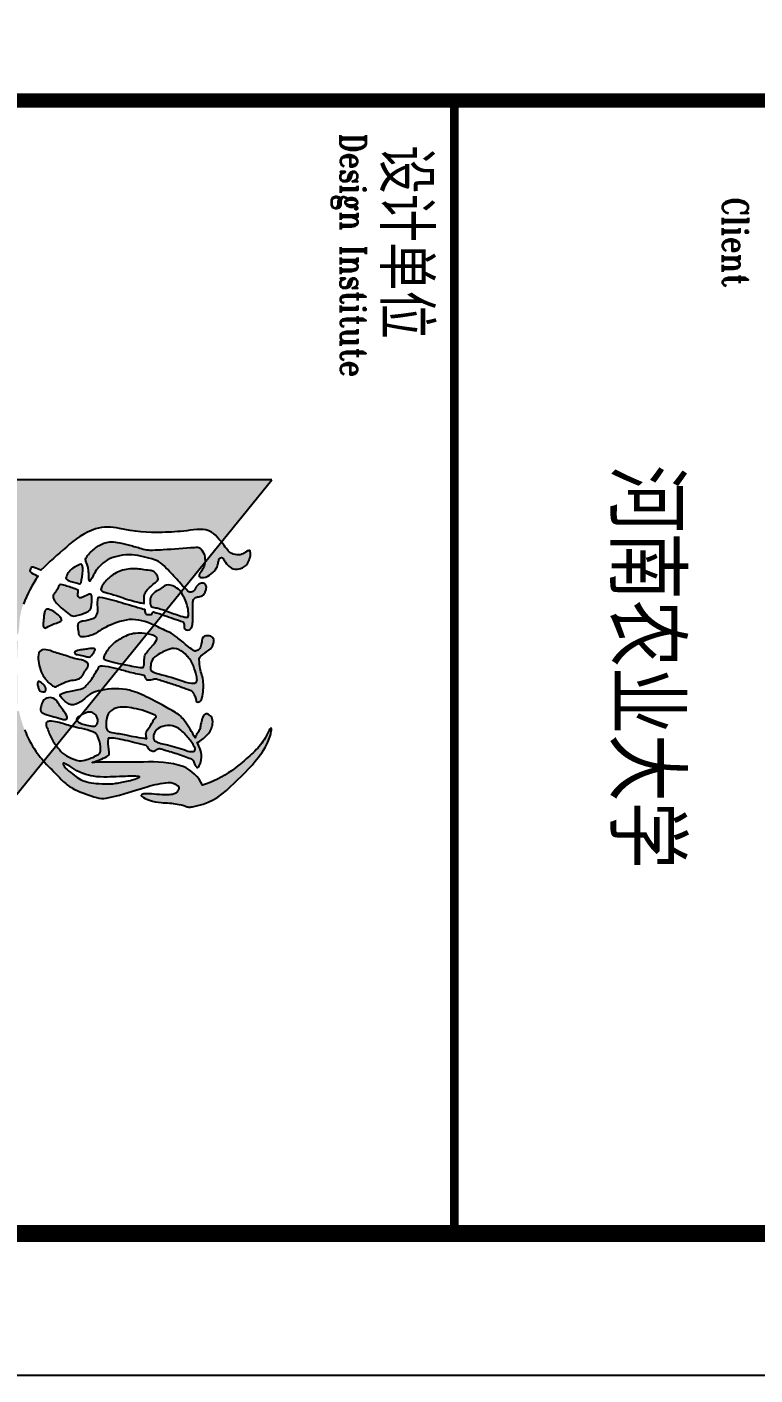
# Model space of a CAD drawing. Extents: x 190999 to 918899, y -200814 to 215286.
# Drawn here: x 786078 to 791223, y -200814 to -191294 of the extents above; entities that cross this region are included whole.
import ezdxf
from ezdxf.enums import TextEntityAlignment as Align

# ---------------------------------------------------------------- set-up
doc = ezdxf.new("R2010")
doc.units = 0
doc.header["$LTSCALE"] = 1000
doc.header["$MEASUREMENT"] = 0
doc.layers.add('图框', color=189, linetype='Continuous')
doc.styles.add('TKZ1_tjhts.shx', font='tjromant.shx', dxfattribs={"bigfont": 'tjhts.shx'})
doc.styles.add('TKZ2_tjkts.shx', font='tjromant.shx', dxfattribs={"bigfont": 'tjkts.shx'})

# ---------------------------------------------------------------- blocks, each defined once
blk = doc.blocks.new('TJAD_TK_LOGO')
at = {"layer": '图框'}
for points in [[(0.3088, 0.2387, -0.055111), (0.2978, 0.218, -0.399817), (0.2889, 0.2131, -0.15154), (0.2813, 0.2164, -0.301448), (0.2805, 0.2256, 0.010306), (0.2893, 0.248, -0.01851), (0.2158, 0.3296, -0.103184), (0.1567, 0.4231, -0.120959), (0.1559, 0.5005, 0.063512), (0.1683, 0.6375, 0.024265), (0.1633, 0.7157, -0.039016), (0.1589, 0.7586, -0.148803), (0.1672, 0.7952, -0.063522), (0.1899, 0.8185, -0.021561), (0.1991, 0.8269), (0, 0.9887), (0, 0.0136), (1.2, 0.0136), (0.9015, 0.2562, -0.02734), (0.8698, 0.2318, -0.056811), (0.8015, 0.1955, -0.043653), (0.7428, 0.1781, 0.070224), (0.7398, 0.1676, -0.155586), (0.7336, 0.1464, -0.268078), (0.7145, 0.1445, 0.046034), (0.7138, 0.1514, -0.10837), (0.7157, 0.158, 0.067272), (0.7193, 0.1723, 0.007869), (0.606, 0.1714, -0.018474), (0.519, 0.1742, 0.089356), (0.5135, 0.1595, -0.084297), (0.509, 0.1441, -0.378712), (0.4979, 0.1366, -0.129516), (0.4872, 0.1418, 0.010082), (0.4893, 0.1483, -0.06366), (0.4927, 0.1585, -0.047427), (0.496, 0.17, 0.412458), (0.4928, 0.175, 0.04646), (0.4591, 0.1791, -0.083304), (0.3984, 0.1918, -0.056916)], [(0.2775, 0.8514, 0.150805), (0.2864, 0.8696, 0.118181), (0.2844, 0.888, 0.061251), (0.2779, 0.9015, 0.110829), (0.2658, 0.9118, 0.065976), (0.2483, 0.9188, 0.129921), (0.2287, 0.9197, 0.40681), (0.2264, 0.9157, 0.07663), (0.2303, 0.907, -0.019502), (0.2369, 0.8958, -0.085799), (0.2406, 0.8843, -0.150999), (0.2351, 0.8585, -0.086307), (0.2248, 0.8465, -0.019332), (0.2062, 0.8326, 0.015742), (0.1991, 0.8269), (0.2636, 0.7745, -0.014783), (0.2672, 0.7742, -0.092021), (0.2852, 0.7675, -0.021612), (0.2992, 0.7583, 0.020501), (0.3016, 0.7569, -0.138406), (0.302, 0.7565, -0.004327), (0.3042, 0.7558, 0.041521), (0.3068, 0.7553, 0.017006), (0.3094, 0.7562, 0.175362), (0.3127, 0.7602, 0.115175), (0.3133, 0.7703, 0.133458), (0.3016, 0.7947, 0.090138), (0.282, 0.8113, 0.068529), (0.2674, 0.8165, -0.013934), (0.2566, 0.8189, -0.201719), (0.2496, 0.8239, -0.378426), (0.2504, 0.8307, -0.084166), (0.2598, 0.8373, 0.070184)], [(0.4736, 0.7314, 0.018572), (0.4732, 0.7314), (0.4732, 0.7318, 0.06936), (0.4703, 0.733, 0.047212), (0.46, 0.7347, 0.024282), (0.4431, 0.7352, -0.000753), (0.4115, 0.7353, -0.013374), (0.3921, 0.7358, -0.164458), (0.3817, 0.7396, -0.15617), (0.3755, 0.7508, 0.064833), (0.3714, 0.765, 0.17195), (0.3603, 0.7744, 0.077232), (0.3482, 0.7786, 0.099365), (0.3407, 0.7784, 0.128164), (0.3354, 0.7756, 0.199677), (0.3314, 0.766, 0.156287), (0.3348, 0.7545, 0.086381), (0.3434, 0.7463, 0.029794), (0.3514, 0.742, -0.218512), (0.3587, 0.7337, -0.050196), (0.3602, 0.726, -0.223734), (0.3564, 0.7197, -0.013892), (0.3452, 0.7082), (0.3589, 0.6971, -0.00619), (0.3868, 0.7123, -0.093205), (0.4339, 0.7212, -0.103421), (0.4394, 0.72, -0.384925), (0.4409, 0.717, -0.045853), (0.4384, 0.7029, -0.014561), (0.4233, 0.6576, 0.006316), (0.4195, 0.6478), (0.4323, 0.6374, -0.003465), (0.4348, 0.6445, -0.002724), (0.4557, 0.7043, -0.338072), (0.4611, 0.707, 0.005218), (0.4734, 0.7074, 0.309415), (0.4756, 0.7082, 0.132077), (0.4786, 0.7099, 0.147744), (0.4814, 0.7154, 0.135646), (0.4808, 0.7231, 0.18433)], [(0.2636, 0.7745, 0.064867), (0.2476, 0.7736, 0.116531), (0.2256, 0.7646, 0.208218), (0.2161, 0.7503, 0.02194), (0.2164, 0.7413, -0.003556), (0.2234, 0.6402, -0.008585), (0.2249, 0.6059, -0.036626), (0.2244, 0.5869, -0.030322), (0.2188, 0.5654, 0.008639), (0.2079, 0.5277, 0.029199), (0.2005, 0.4927, 0.047639), (0.1991, 0.4689, 0.083135), (0.2032, 0.4501, 0.077424), (0.2218, 0.4185, 0.095524), (0.2514, 0.392, 0.133345), (0.2555, 0.391, 0.037671), (0.266, 0.3945, -0.074764), (0.2892, 0.4005, -0.017227), (0.3115, 0.4018, 0.103318), (0.3238, 0.4034, 0.529251), (0.3243, 0.406, 0.058891), (0.3103, 0.4144, -0.106556), (0.2722, 0.4408, -0.157893), (0.2439, 0.4997, -0.090292), (0.2406, 0.5406, -0.061166), (0.2567, 0.6121, -0.11155), (0.2702, 0.6374, -0.016825), (0.2934, 0.6606, -0.002917), (0.3335, 0.6973, 0.013927), (0.3452, 0.7082)], [(0.7559, 0.3745, 0.010654), (0.7583, 0.3709, 0.091005), (0.7649, 0.363, 0.311976), (0.7704, 0.3627)]]:
    blk.add_hatch(color=256, dxfattribs=at).paths.add_polyline_path(points)
h = blk.add_hatch(color=256, dxfattribs=at)
h.paths.add_polyline_path([(0.9815, 0.6879, -0.266995), (0.9881, 0.6909, -0.078548), (0.9944, 0.6887, -0.061401), (1.0014, 0.6847, -0.140506), (1.0072, 0.6756, -0.075077), (1.01, 0.6533, -0.023792), (1.0084, 0.6201, 0.028581), (1.0066, 0.5847, 0.083513), (1.0086, 0.5717, 0.556873), (1.0142, 0.5709, 0.099876), (1.0276, 0.5963, 0.058859), (1.0349, 0.6333, 0.00868), (1.0364, 0.6602, -0.055868), (1.0453, 0.7097, 0.012909), (1.0489, 0.7191, 0.07627), (1.0482, 0.7339, 0.168287), (0.9831, 0.856, 0.045812), (0.8895, 0.9461, 0.082299), (0.8236, 0.9829, 0.045024), (0.8019, 0.9879, 0.184323), (0.7964, 0.9871, 0.401214), (0.7969, 0.9849, 0.073894), (0.8027, 0.9803, 0.009968), (0.8278, 0.9671, -0.045085), (0.8493, 0.9526, -0.042435), (0.8895, 0.9133, -0.014659), (0.9326, 0.8595, -0.075958), (0.9793, 0.7665, 0.183281), (0.9189, 0.7042, 0.093166), (0.9053, 0.5774, 0.002645), (0.9049, 0.5388), (0.9501, 0.5388, -0.021718), (0.9509, 0.5614, -0.060902), (0.9515, 0.5634, -0.750169), (0.9534, 0.5633, -0.062141), (0.956, 0.5585, -0.02804), (0.962, 0.5406, -0.001207), (0.9625, 0.5388), (0.9987, 0.5388), (0.9978, 0.5418), (0.9864, 0.5809, -0.042759), (0.9711, 0.6483, -0.166183), (0.9757, 0.68, -0.02967)])
h.paths.add_polyline_path([(0.9205, 0.7467, 0.337691), (0.9223, 0.7504, 0.234051), (0.9175, 0.7558, 0.085029), (0.898, 0.762, 0.109404), (0.8666, 0.76, 0.027051), (0.8419, 0.7495, 0.096966), (0.8201, 0.7794, 0.147389), (0.7879, 0.798, 0.110178), (0.7649, 0.7978, 0.193659), (0.7543, 0.7891, 0.105864), (0.7507, 0.7813, 0.322715), (0.7561, 0.77, 0.090222), (0.7753, 0.7627, 0.021428), (0.79, 0.7597, -0.062248), (0.8018, 0.7563, -0.0489), (0.8136, 0.7497, 0.061445), (0.8276, 0.7426, 0.045204), (0.7732, 0.709, 0.105153), (0.7461, 0.6801, 0.017534), (0.699, 0.5933, 0.04727), (0.6765, 0.5388), (0.7311, 0.5388, -0.016538), (0.7329, 0.5457, -0.06987), (0.7549, 0.6147, -0.55525), (0.7623, 0.616, 0.087068), (0.7725, 0.608, 0.000587), (0.779, 0.6054, 0.051645), (0.7807, 0.6041, 0.002312), (0.7982, 0.5921, 0.1078), (0.8147, 0.5849, 0.06971), (0.8302, 0.5876, -0.002349), (0.8243, 0.554, -0.014725), (0.8217, 0.5388), (0.8389, 0.5388, -0.003665), (0.8417, 0.5498, -0.003176), (0.8503, 0.5842, -0.214328), (0.8554, 0.5888, 0.079005), (0.8638, 0.5943, 0.136284), (0.8689, 0.6041, 0.042038), (0.8698, 0.6101, 0.121208), (0.8685, 0.6149, 0.033156), (0.8637, 0.6221, -0.089896), (0.8614, 0.627, -0.153361), (0.8622, 0.6323, -0.00558), (0.8761, 0.6782, -0.02004), (0.8922, 0.7241, -0.10938), (0.8997, 0.7368, 0.024126), (0.911, 0.7409, 0.094696)])
h.paths.add_polyline_path([(0.8709, 0.7365, -0.143663), (0.8674, 0.7141, 0.018808), (0.8493, 0.6538, -0.117601), (0.8367, 0.6124, -0.229986), (0.8191, 0.6095, -0.2857), (0.7904, 0.6393, -0.267121), (0.8025, 0.6968, -0.053371), (0.8316, 0.7238, -0.07094), (0.8606, 0.7426, -0.49062)], flags=16)
h = blk.add_hatch(color=256, dxfattribs=at)
h.paths.add_polyline_path([(0.7123, 0.7547, 0.083086), (0.7078, 0.7611, 0.127732), (0.7011, 0.7644, 0.060999), (0.6727, 0.7685, 0.050289), (0.6488, 0.769, 0.061315), (0.6263, 0.7647, -0.058239), (0.6053, 0.759, -0.023274), (0.5769, 0.7559, -0.318074), (0.5654, 0.7615, -0.012807), (0.5459, 0.787, 0.176594), (0.5273, 0.8007, 0.141446), (0.5118, 0.8023, 0.254042), (0.5015, 0.7926, 0.094349), (0.5002, 0.7774, 0.272202), (0.5073, 0.7669, 0.06938), (0.523, 0.7632, -0.099001), (0.5405, 0.7575, -0.173209), (0.5486, 0.7467, -0.244282), (0.547, 0.7377, -0.042049), (0.5309, 0.7159, 0.019533), (0.5043, 0.6835, 0.074328), (0.4889, 0.6592, -0.003717), (0.4656, 0.6104), (0.4938, 0.5874, -0.03259), (0.4985, 0.6073, -0.114709), (0.5043, 0.6174), (0.5072, 0.6195), (0.5091, 0.6202), (0.5118, 0.6201), (0.5142, 0.6193), (0.5231, 0.6138), (0.5294, 0.6085), (0.5482, 0.5915), (0.5545, 0.5865), (0.5549, 0.5865, 0.137325), (0.5628, 0.5817, 0.052206), (0.5812, 0.5795, -0.039081), (0.5963, 0.5784, -0.061234), (0.5998, 0.5775, -0.389955), (0.6022, 0.5741, -0.015439), (0.6014, 0.5665, -0.009793), (0.5919, 0.5135, -0.001555), (0.5909, 0.5086), (0.6061, 0.4962, -0.005675), (0.6129, 0.5218, 0.021764), (0.6244, 0.5699, -0.037231), (0.6265, 0.5785, -0.166808), (0.6296, 0.5808, 0.014415), (0.6366, 0.5837, 0.232872), (0.6415, 0.5909, 0.087887), (0.641, 0.6009, 0.002273), (0.6378, 0.6149, -0.178357), (0.6381, 0.6188, -0.001216), (0.6509, 0.6596, -0.011476), (0.6643, 0.6991, -0.017032), (0.6756, 0.7288, -0.192629), (0.6888, 0.7399, -0.05264), (0.7021, 0.7447, 0.121865), (0.7115, 0.7475, 0.384919)])
h.paths.add_polyline_path([(0.5967, 0.7372, -0.021509), (0.6281, 0.7468, -0.053885), (0.6378, 0.7487, -0.363115), (0.652, 0.7407, -0.093078), (0.646, 0.7046, 0.023125), (0.6222, 0.6265, -0.067346), (0.6135, 0.6034, -0.278742), (0.6057, 0.5995, -0.067064), (0.5855, 0.6021, -0.223721), (0.5632, 0.6194, -0.070697), (0.543, 0.6609, -0.171192), (0.5437, 0.69, -0.090372), (0.5638, 0.7166, -0.097027)], flags=16)
h = blk.add_hatch(color=256, dxfattribs=at)
h.paths.add_polyline_path([(0.4195, 0.6478), (0.3589, 0.6971, 0.122439), (0.3441, 0.6794, 0.077208), (0.3376, 0.6622, 0.221374), (0.3431, 0.6401, -0.044103), (0.3534, 0.6251, 0.092474), (0.3673, 0.6059, 0.149827), (0.383, 0.5987, 0.078107), (0.4006, 0.5996, 0.300992), (0.4085, 0.6066, 0.003448), (0.4116, 0.6244, -0.014936)])
h.paths.add_polyline_path([(0.4481, 0.5312, -0.118411), (0.4656, 0.6104), (0.4323, 0.6374, 0.013731), (0.4236, 0.6091, 0.354128), (0.4255, 0.6066, 0.149403), (0.4255, 0.6062, -0.033756), (0.429, 0.6051, -0.301225), (0.4322, 0.6016, -0.067966), (0.4306, 0.5853, -0.155357), (0.4255, 0.5826, -0.0383), (0.4175, 0.5813, 0.394404), (0.4141, 0.5771, -0.002997), (0.3933, 0.5061, 0.027314), (0.3759, 0.4366, 0.262389), (0.3769, 0.4312, 0.054171), (0.4093, 0.4301, -0.120269), (0.4322, 0.4278, -0.238212), (0.445, 0.4145, -0.030328), (0.4518, 0.3843, 0.177342), (0.4589, 0.3692, 0.189169), (0.4732, 0.3674, 0.024901), (0.4941, 0.3699, 0.43233), (0.5035, 0.3812, 0.054023), (0.4992, 0.4064, 0.072563), (0.4928, 0.4227, -0.024272), (0.4732, 0.4551, -0.09052)])
h.paths.add_polyline_path([(0.5909, 0.5086), (0.4938, 0.5874, 0.02545), (0.492, 0.5716, 0.128799), (0.5009, 0.5201, 0.044216), (0.5216, 0.4843, 0.076323), (0.548, 0.4604, 0.034366), (0.5624, 0.4519, 0.076032), (0.5722, 0.4489, 0.341488), (0.575, 0.4509, 0.069217), (0.5844, 0.4795, 0.009229)])
h.paths.add_polyline_path([(0.6061, 0.4962, 0.003269), (0.6024, 0.4814, 0.051211), (0.5967, 0.4451, 0.204101), (0.5987, 0.435, -0.011598), (0.6232, 0.4203, -0.044991), (0.6598, 0.3936, -0.200983), (0.6695, 0.3801, -0.006426), (0.6785, 0.3385, 0.079721), (0.6871, 0.3112, 0.326464), (0.6907, 0.3094, 0.087838), (0.6948, 0.3111, 0.087656), (0.7146, 0.3317, 0.286319), (0.7196, 0.3603, 0.076349), (0.7011, 0.3885, -0.160397), (0.6755, 0.4398), (0.6755, 0.4398)])
h.paths.add_polyline_path([(0.8517, 0.2966), (0.7903, 0.3465, 0.007087), (0.7769, 0.3013, 0.070922), (0.7741, 0.2754, 0.248353), (0.779, 0.265, 0.199635), (0.7954, 0.2684, -0.006886), (0.8134, 0.2746, 0.05678), (0.8467, 0.293, 0.006803)])
h = blk.add_hatch(color=256, dxfattribs=at)
h.paths.add_polyline_path([(0.393, 0.5629, -0.011586), (0.3965, 0.5787, 0.253288), (0.3961, 0.5791, 0.095247), (0.3878, 0.5795, -0.0106), (0.3763, 0.5795, -0.133876), (0.3608, 0.5833, -0.082431), (0.3451, 0.5964, -0.01622), (0.3317, 0.6124, 0.042319), (0.324, 0.621, 0.140851), (0.3172, 0.6238, 0.145933), (0.3085, 0.6218, 0.038492), (0.302, 0.6178), (0.3016, 0.6178, 0.000616), (0.3, 0.6162, 0.032553), (0.2979, 0.6148, 0.095329), (0.2942, 0.6103, 0.096767), (0.2905, 0.5971, -0.001525), (0.2876, 0.5737, 0.034244), (0.285, 0.5522, 0.085899), (0.2916, 0.5041, 0.097395), (0.3137, 0.4669, 0.083463), (0.3395, 0.445, 0.098864), (0.3517, 0.4407, 0.30663), (0.3559, 0.443, 0.075685), (0.3606, 0.4535, 0.009946), (0.371, 0.4905, -0.023424), (0.3776, 0.5099, 0.034776)])
h.paths.add_polyline_path([(0.3331, 0.3723, 0.321528), (0.3303, 0.3767, 0.021484), (0.2909, 0.382, 0.022843), (0.2815, 0.3822, 0.102534), (0.2763, 0.381, 0.130045), (0.2718, 0.3783, 0.267367), (0.2712, 0.3737, -0.005872), (0.2757, 0.3643, 0.058515), (0.2798, 0.3554, 0.081344), (0.2949, 0.3383, 0.099387), (0.3095, 0.3298, 0.035917), (0.3152, 0.3284, 0.245908), (0.3185, 0.3297, 0.105203), (0.327, 0.3486, -0.034055), (0.3316, 0.3653, 0.056891)])
h.paths.add_polyline_path([(0.4315, 0.3396, 0.245812), (0.436, 0.3593, 0.065072), (0.4255, 0.3925, 0.134826), (0.4253, 0.3934, -0.114996), (0.4251, 0.3945, 0.061748), (0.4182, 0.4045, 0.16919), (0.4099, 0.4088, 0.009694), (0.3932, 0.4108, 0.017654), (0.3823, 0.4116, 0.044621), (0.3745, 0.4112, 0.15913), (0.3675, 0.4082, 0.263058), (0.3666, 0.4036, 0.037983), (0.3754, 0.3845, -0.091013), (0.3784, 0.3745, -0.183458), (0.3763, 0.3696, -0.186991), (0.3705, 0.3666, -0.076588), (0.3638, 0.3668, 0.012233), (0.357, 0.368, 0.175338), (0.3532, 0.367, 0.023216), (0.3404, 0.3302, 0.04069), (0.3358, 0.3123, 0.28537), (0.3389, 0.3059, 0.048651), (0.3472, 0.3023, -0.083296), (0.3595, 0.2951, 0.044689), (0.3674, 0.2887, 0.196761), (0.3781, 0.2876, 0.127879), (0.3954, 0.2982, 0.050671)])
h.paths.add_polyline_path([(0.4633, 0.2851, 0.013244), (0.4608, 0.2933, 0.042352), (0.4538, 0.3106, 0.086452), (0.451, 0.3142, 0.181931), (0.4475, 0.3144, 0.105167), (0.437, 0.3071, 0.063777), (0.4225, 0.2892, 0.079039), (0.415, 0.2726, 0.295118), (0.4173, 0.2626, 0.12746), (0.4262, 0.259, 0.051219), (0.4378, 0.2577, -0.006938), (0.4592, 0.2552, 0.101871), (0.4716, 0.2561, 0.282022), (0.4753, 0.2604, 0.127329), (0.4734, 0.2662), (0.4732, 0.2662, -0.004335)])
h.paths.add_polyline_path([(0.6577, 0.3076, -0.058552), (0.6453, 0.3355, -0.043685), (0.6412, 0.3591, 0.088622), (0.6365, 0.3722, 0.151789), (0.6215, 0.3846, -0.046532), (0.6062, 0.3942, 0.04555), (0.5995, 0.3981, 0.043142), (0.5967, 0.3991), (0.5966, 0.3994, 0.251715), (0.5858, 0.3963, 0.137334), (0.5764, 0.371, -0.022108), (0.5712, 0.349, 0.025269), (0.5573, 0.3052, -0.028381), (0.5499, 0.2836, 0.095667), (0.5444, 0.258, 0.266705), (0.5545, 0.2414, 0.133638), (0.5811, 0.2399, 0.117773), (0.6341, 0.259, 0.081266), (0.6603, 0.2854, 0.080524), (0.6632, 0.2917), (0.6632, 0.292), (0.6636, 0.2924), (0.6636, 0.2952), (0.6632, 0.2952, 0.059624)])
h.paths.add_polyline_path([(0.5675, 0.4064, 0.121011), (0.5636, 0.4099, 0.051248), (0.5498, 0.4198, 0.077555), (0.5447, 0.4219, 0.238499), (0.5422, 0.4212, 0.167798), (0.5412, 0.4181, 0.09655), (0.5414, 0.3999, -0.014406), (0.5433, 0.3923, -0.00033), (0.5454, 0.375, 0.1059), (0.5513, 0.3573, 0.313865), (0.5557, 0.3565, 0.231713), (0.5604, 0.3643, 0.026659), (0.5643, 0.3846, -0.007425), (0.5681, 0.3998, 0.16995)])
h.paths.add_polyline_path([(0.6788, 0.2495, 0.082015), (0.6802, 0.2581, 0.360369), (0.6746, 0.2636, 0.094324), (0.6683, 0.2635, 0.109868), (0.6658, 0.2629, -0.017853), (0.6636, 0.2619), (0.6632, 0.2619, 0.095638), (0.6515, 0.2506, 0.069381), (0.6467, 0.2423, 0.391778), (0.6489, 0.2376, 0.16265), (0.6584, 0.2374, 0.029698), (0.6632, 0.2387), (0.6636, 0.2387, 0.027865), (0.6738, 0.2427, 0.232972)])
h.paths.add_polyline_path([(0.7651, 0.3086, -0.00792), (0.7663, 0.3122, -0.04061), (0.7673, 0.3161, 0.057732), (0.7686, 0.323, 0.231089), (0.7664, 0.3309, 0.223752), (0.7548, 0.3302, 0.032861), (0.7336, 0.3152, -0.012035), (0.7156, 0.3033, 0.160241), (0.7001, 0.2874, 0.160304), (0.6998, 0.2673, 0.221951), (0.7087, 0.2557, 0.080228), (0.7255, 0.2484, 0.124433), (0.7414, 0.2473, 0.177577), (0.7482, 0.2548, 0.06059), (0.7578, 0.2826, -0.013372)])
h = blk.add_hatch(color=256, dxfattribs=at)
h.paths.add_polyline_path([(0.9516, 0.4998, -0.00262), (0.9505, 0.5265, -0.01182), (0.9501, 0.5388), (0.9049, 0.5388, 0.006126), (0.9053, 0.4493, 0.002492), (0.906, 0.4122, 0.048247), (0.8873, 0.4597, 0.065909), (0.8831, 0.4654, 0.224936), (0.8775, 0.467, 0.038284), (0.8638, 0.4659, -0.06616), (0.83, 0.4648, -0.485088), (0.8272, 0.4672, -0.101913), (0.8282, 0.4872, -0.016956), (0.8389, 0.5388), (0.8217, 0.5388, -0.017973), (0.8174, 0.5204, -0.010562), (0.8098, 0.4759, -0.208845), (0.8025, 0.4605, -0.11949), (0.791, 0.4574, -0.131776), (0.7484, 0.4648, -0.127624), (0.7317, 0.4882, -0.118385), (0.7311, 0.5388), (0.6765, 0.5388, 0.005191), (0.6747, 0.5326, 0.105733), (0.6755, 0.4398), (0.7181, 0.4052), (0.7448, 0.4052, -0.078177), (0.7468, 0.4144, -0.129583), (0.7582, 0.4264, -0.224047), (0.779, 0.4292, -0.071036), (0.7797, 0.4292, 0.101063), (0.781, 0.4285, -0.019588), (0.7826, 0.4281, -0.023828), (0.7843, 0.4274, -0.322257), (0.7901, 0.4162, -0.013384), (0.7884, 0.4052), (0.8042, 0.4052, -0.014271), (0.8075, 0.414, -0.194353), (0.8209, 0.4295, -0.094044), (0.855, 0.4388, -0.035175), (0.8707, 0.4396, -0.177154), (0.8802, 0.4322, -0.054292), (0.8934, 0.4052), (0.9481, 0.4052, 0.016129), (0.9506, 0.4167, 0.043741), (0.9529, 0.4602, 0.012835)])
h.paths.add_polyline_path([(1.0212, 0.4578), (1.011, 0.5001), (0.9987, 0.5388), (0.9625, 0.5388, -0.013434), (0.9677, 0.518, -0.01242), (0.9716, 0.4981, -0.017255), (0.9742, 0.4791, -0.024091), (0.974, 0.4334, -0.03797), (0.9709, 0.4052), (1.0122, 0.4052, 0.01383), (1.0187, 0.4273, 0.116879)])
h.paths.add_polyline_path([(0.9667, 0.319, 0.068823), (0.9925, 0.3556, 0.031999), (1.0122, 0.4052), (0.9709, 0.4052, -0.002893), (0.9705, 0.403, -0.072675), (0.9603, 0.3746, -0.038888), (0.9477, 0.3552, -0.02059), (0.9288, 0.3321, -0.114728), (0.9232, 0.3261, -0.052839), (0.9136, 0.3198), (0.911, 0.3189), (0.9088, 0.319), (0.9087, 0.322), (0.9144, 0.3343), (0.9184, 0.3407), (0.9328, 0.3631), (0.9415, 0.3829), (0.9415, 0.384, 0.030329), (0.9481, 0.4052), (0.8934, 0.4052, -0.019139), (0.8966, 0.395, -0.131139), (0.901, 0.3705, -0.068706), (0.8883, 0.3366, -0.106182), (0.8705, 0.3122, -0.027075), (0.8517, 0.2966), (0.9015, 0.2562, 0.015633), (0.9183, 0.2717, -0.009266)])
h = blk.add_hatch(color=256, dxfattribs=at)
h.paths.add_polyline_path([(0.7975, 0.3787, -0.041396), (0.8042, 0.4052), (0.7884, 0.4052, -0.011453), (0.7864, 0.3958, -0.01007), (0.7826, 0.3786, -0.034546), (0.7785, 0.3708, -0.087737), (0.7704, 0.3627), (0.7903, 0.3465), (0.7903, 0.3465, 0.020125)])
h.paths.add_polyline_path([(0.7448, 0.4052), (0.7181, 0.4052), (0.7559, 0.3745, -0.051476), (0.7466, 0.3933, -0.099669)])
blk.add_lwpolyline([(0, 0.9887), (0, 0.0136), (1.2, 0.0136)], close=True, dxfattribs=at)
for points in [[(0.8015, 0.1955, 0.056811), (0.8698, 0.2318, 0.042991), (0.9183, 0.2717, -0.009266), (0.9667, 0.319, 0.068823), (0.9925, 0.3556, 0.045849), (1.0187, 0.4273, 0.116879), (1.0212, 0.4578), (1.011, 0.5001), (0.9978, 0.5418), (0.9864, 0.5809, -0.042759), (0.9711, 0.6483, -0.166183), (0.9757, 0.68, -0.02967), (0.9815, 0.6879, -0.266995), (0.9881, 0.6909, -0.078548), (0.9944, 0.6887, -0.061401), (1.0014, 0.6847, -0.140506), (1.0072, 0.6756, -0.075077), (1.01, 0.6533, -0.023792), (1.0084, 0.6201, 0.028581), (1.0066, 0.5847, 0.083513), (1.0086, 0.5717, 0.561681), (1.0142, 0.5709, 0.099708), (1.0276, 0.5963, 0.059415), (1.0349, 0.6336, 0.008566), (1.0364, 0.6602, -0.055868), (1.0453, 0.7097, 0.012909), (1.0489, 0.7191, 0.07627), (1.0482, 0.7339, 0.168287), (0.9831, 0.856, 0.045812), (0.8895, 0.9461, 0.082299), (0.8236, 0.9829, 0.045024), (0.8019, 0.9879, 0.184323), (0.7964, 0.9871, 0.401214), (0.7969, 0.9849, 0.073894), (0.8027, 0.9803, 0.009968), (0.8278, 0.9671, -0.045085), (0.8493, 0.9526, -0.042435), (0.8895, 0.9133, -0.014659), (0.9326, 0.8595, -0.075958), (0.9793, 0.7665, 0.183281), (0.9189, 0.7042, 0.093166), (0.9053, 0.5774, 0.00877), (0.9053, 0.4493, 0.002492), (0.906, 0.4122, 0.048247), (0.8873, 0.4597, 0.065909), (0.8831, 0.4654, 0.224936), (0.8775, 0.467, 0.038284), (0.8638, 0.4659, -0.06616), (0.83, 0.4648, -0.485088), (0.8272, 0.4672, -0.101913), (0.8282, 0.4872, -0.020622), (0.8417, 0.5498, -0.003176), (0.8503, 0.5842, -0.214328), (0.8554, 0.5888, 0.079005), (0.8638, 0.5943, 0.136284), (0.8689, 0.6041, 0.042038), (0.8698, 0.6101, 0.13569), (0.8682, 0.6154, 0.030912), (0.8637, 0.6221, -0.089896), (0.8614, 0.627, -0.153361), (0.8622, 0.6323, -0.00558), (0.8761, 0.6782, -0.02004), (0.8922, 0.7241, -0.10938), (0.8997, 0.7368, 0.024126), (0.911, 0.7409, 0.094696), (0.9205, 0.7467, 0.397569), (0.9221, 0.751, 0.211166), (0.9175, 0.7558, 0.085029), (0.898, 0.762, 0.109404), (0.8666, 0.76, 0.027051), (0.8419, 0.7495, 0.096966), (0.8201, 0.7794, 0.147389), (0.7879, 0.798, 0.110178), (0.7649, 0.7978, 0.193659), (0.7543, 0.7891, 0.105864), (0.7507, 0.7813, 0.322715), (0.7561, 0.77, 0.090222), (0.7753, 0.7627, 0.021428), (0.79, 0.7597, -0.062248), (0.8018, 0.7563, -0.0489), (0.8136, 0.7497, 0.061445), (0.8276, 0.7426, 0.045204), (0.7732, 0.709, 0.105153), (0.7461, 0.6801, 0.017534), (0.699, 0.5933, 0.052474), (0.6747, 0.5326, 0.105733), (0.6755, 0.4398, 0.160397), (0.7011, 0.3885, -0.076349), (0.7196, 0.3603, -0.286319), (0.7146, 0.3317, -0.087656), (0.6948, 0.3111, -0.08033), (0.6911, 0.3095, -0.368951), (0.687, 0.3114, -0.079318), (0.6785, 0.3385, 0.006426), (0.6695, 0.3801, 0.200983), (0.6598, 0.3936, 0.044991), (0.6232, 0.4203, 0.011598), (0.5987, 0.435, -0.204101), (0.5967, 0.4451, -0.051211), (0.6024, 0.4814, -0.008944), (0.6129, 0.5218, 0.021764), (0.6244, 0.5699, -0.037231), (0.6265, 0.5785, -0.166808), (0.6296, 0.5808, 0.014415), (0.6366, 0.5837, 0.232872), (0.6415, 0.5909, 0.087887), (0.641, 0.6009, 0.002324), (0.6377, 0.6152, -0.163549), (0.6381, 0.6188, -0.001216), (0.6509, 0.6596, -0.011476), (0.6643, 0.6991, -0.017032), (0.6756, 0.7288, -0.192629), (0.6888, 0.7399, -0.05264), (0.7021, 0.7447, 0.121865), (0.7115, 0.7475, 0.384919), (0.7123, 0.7547, 0.083086), (0.7078, 0.7611, 0.127732), (0.7011, 0.7644, 0.060999), (0.6727, 0.7685, 0.050289), (0.6488, 0.769, 0.061315), (0.6263, 0.7647, -0.058239), (0.6053, 0.759, -0.023274), (0.5769, 0.7559, -0.318074), (0.5654, 0.7615, -0.012807), (0.5459, 0.787, 0.176594), (0.5273, 0.8007, 0.141446), (0.5118, 0.8023, 0.254042), (0.5015, 0.7926, 0.094349), (0.5002, 0.7774, 0.272202), (0.5073, 0.7669, 0.06938), (0.523, 0.7632, -0.099001), (0.5405, 0.7575, -0.176084), (0.5487, 0.7465, -0.238335), (0.547, 0.7377, -0.042049), (0.5309, 0.7159, 0.019533), (0.5043, 0.6835, 0.074328), (0.4889, 0.6592, -0.003717), (0.4656, 0.6104, 0.118412), (0.4481, 0.5312, 0.09052), (0.4732, 0.4551, 0.024272), (0.4928, 0.4227, -0.072563), (0.4992, 0.4064, -0.054023), (0.5035, 0.3812, -0.43233), (0.4941, 0.3699, -0.024901), (0.4732, 0.3674, -0.189169), (0.4589, 0.3692, -0.177342), (0.4518, 0.3843, 0.030328), (0.445, 0.4145, 0.238212), (0.4322, 0.4278, 0.120269), (0.4093, 0.4301, -0.054171), (0.3769, 0.4312, -0.262389), (0.3759, 0.4366, -0.027314), (0.3933, 0.5061, 0.002997), (0.4141, 0.5771, -0.42145), (0.4179, 0.5814, 0.036527), (0.4255, 0.5826, 0.155357), (0.4306, 0.5853, 0.067966), (0.4322, 0.6016, 0.301225), (0.429, 0.6051, 0.033756), (0.4255, 0.6062, -0.149403), (0.4255, 0.6066, -0.354128), (0.4236, 0.6091, -0.017197), (0.4348, 0.6445, -0.010154), (0.4348, 0.6445, -0.002724), (0.4557, 0.7043, -0.338072), (0.4611, 0.707, 0.005218), (0.4734, 0.7074, 0.309415), (0.4756, 0.7082, 0.132077), (0.4786, 0.7099, 0.147744), (0.4814, 0.7154, 0.135646), (0.4808, 0.7231, 0.18433), (0.4736, 0.7314, 0.018572), (0.4732, 0.7314), (0.4732, 0.7318, 0.071117), (0.4702, 0.733, 0.046841), (0.46, 0.7347, 0.024282), (0.4431, 0.7352, -0.000753), (0.4115, 0.7353, -0.013374), (0.3921, 0.7358, -0.164458), (0.3817, 0.7396, -0.15617), (0.3755, 0.7508, 0.064833), (0.3714, 0.765, 0.17195), (0.3603, 0.7744, 0.077232), (0.3482, 0.7786, 0.099365), (0.3407, 0.7784, 0.128164), (0.3354, 0.7756, 0.199677), (0.3314, 0.766, 0.156287), (0.3348, 0.7545, 0.086381), (0.3434, 0.7463, 0.029794), (0.3514, 0.742, -0.218512), (0.3587, 0.7337, -0.050196), (0.3602, 0.726, -0.223734), (0.3564, 0.7197, -0.027824), (0.3335, 0.6973, 0.002917), (0.2934, 0.6606, 0.016825), (0.2702, 0.6374, 0.11155), (0.2567, 0.6121, 0.061166), (0.2406, 0.5406, 0.090292), (0.2439, 0.4997, 0.157893), (0.2722, 0.4408, 0.106556), (0.3103, 0.4144, -0.057352), (0.324, 0.4062, -0.620281), (0.3238, 0.4034, -0.103318), (0.3115, 0.4018, 0.017227), (0.2892, 0.4005, 0.074764), (0.266, 0.3945, -0.037671), (0.2555, 0.391, -0.146442), (0.2511, 0.3922, -0.094541), (0.2218, 0.4185, -0.075684), (0.2035, 0.4493, -0.086697), (0.1991, 0.4689, -0.047639), (0.2005, 0.4927, -0.029199), (0.2079, 0.5277, -0.008639), (0.2188, 0.5654, 0.030322), (0.2244, 0.5869, 0.036626), (0.2249, 0.6059, 0.008585), (0.2234, 0.6402, 0.003541), (0.2164, 0.7409, -0.022961), (0.2161, 0.7503, -0.208218), (0.2256, 0.7646, -0.116531), (0.2476, 0.7736, -0.079727), (0.2672, 0.7742, -0.092021), (0.2852, 0.7675, -0.021612), (0.2992, 0.7583, 0.020501), (0.3016, 0.7569, -0.138406), (0.302, 0.7565, -0.004327), (0.3042, 0.7558, 0.041521), (0.3068, 0.7553, 0.017006), (0.3094, 0.7562, 0.218913), (0.313, 0.7614, 0.100805), (0.3133, 0.7703, 0.133458), (0.3016, 0.7947, 0.090138), (0.282, 0.8113, 0.068529), (0.2674, 0.8165, -0.013934), (0.2566, 0.8189, -0.201719), (0.2496, 0.8239, -0.33618), (0.2499, 0.8301, -0.089843), (0.2598, 0.8373, 0.067656), (0.2769, 0.8508, 0.15691), (0.2864, 0.8696, 0.118181), (0.2844, 0.888, 0.061251), (0.2779, 0.9015, 0.110829), (0.2658, 0.9118, 0.065976), (0.2483, 0.9188, 0.126476), (0.2292, 0.9198, 0.453262), (0.2264, 0.9157, 0.07663), (0.2303, 0.907, -0.019502), (0.2369, 0.8958, -0.085799), (0.2406, 0.8843, -0.150999), (0.2351, 0.8585, -0.086307), (0.2248, 0.8465, -0.019332), (0.2062, 0.8326, 0.037315), (0.1899, 0.8185, 0.063522), (0.1672, 0.7952, 0.148803), (0.1589, 0.7586, 0.039016), (0.1633, 0.7157, -0.024265), (0.1683, 0.6375, -0.063512), (0.1559, 0.5005, 0.120959), (0.1567, 0.4231, 0.103184), (0.2158, 0.3296, 0.01851), (0.2893, 0.248, -0.010306), (0.2805, 0.2256, 0.301448), (0.2813, 0.2164, 0.15154), (0.2889, 0.2131, 0.399817), (0.2978, 0.218, 0.055111), (0.3088, 0.2387, 0.056916), (0.3984, 0.1918, 0.083304)], [(0.6281, 0.7468, 0.021509), (0.5967, 0.7372, 0.097027), (0.5638, 0.7166, 0.090372), (0.5437, 0.69, 0.169889), (0.5429, 0.6611, 0.071038), (0.5632, 0.6194, 0.223721), (0.5855, 0.6021, 0.067064), (0.6057, 0.5995, 0.278742), (0.6135, 0.6034, 0.067346), (0.6222, 0.6265, -0.023125), (0.646, 0.7046, 0.093078), (0.652, 0.7407, 0.363115), (0.6378, 0.7487, 0.053885), (0.6281, 0.7468, 6.810958)], [(0.8606, 0.7426, 0.07094), (0.8316, 0.7238, 0.053371), (0.8025, 0.6968, 0.267121), (0.7904, 0.6393, 0.2857), (0.8191, 0.6095, 0.229986), (0.8367, 0.6124, 0.117601), (0.8493, 0.6538, -0.018808), (0.8674, 0.7141, 0.14456), (0.8708, 0.7367, 0.484806), (0.8606, 0.7426, 5.237074)], [(0.4339, 0.7212, 0.093231), (0.3868, 0.7123, 0.00619), (0.3589, 0.6971, 0.122439), (0.3441, 0.6794, 0.077208), (0.3376, 0.6622, 0.223971), (0.3433, 0.6399, -0.043458), (0.3534, 0.6251, 0.092474), (0.3673, 0.6059, 0.149827), (0.383, 0.5987, 0.078107), (0.4006, 0.5996, 0.300992), (0.4085, 0.6066, 0.003448), (0.4116, 0.6244, -0.021253), (0.4233, 0.6576, 0.014561), (0.4384, 0.7029, 0.045853), (0.4409, 0.717, 0.360509), (0.4396, 0.7199, 0.107188), (0.4339, 0.7212, -16745.559379)], [(0.3961, 0.5791, 0.094892), (0.3878, 0.5795, -0.0106), (0.3763, 0.5795, -0.133876), (0.3608, 0.5833, -0.082431), (0.3451, 0.5964, -0.01622), (0.3317, 0.6124, 0.042319), (0.324, 0.621, 0.140851), (0.3172, 0.6238, 0.145933), (0.3085, 0.6218, 0.038492), (0.302, 0.6178), (0.3016, 0.6178, 0.000616), (0.3, 0.6162, 0.031804), (0.298, 0.6148, 0.096292), (0.2942, 0.6103, 0.096767), (0.2905, 0.5971, -0.001525), (0.2876, 0.5737, 0.034244), (0.285, 0.5522, 0.085899), (0.2916, 0.5041, 0.097395), (0.3137, 0.4669, 0.083463), (0.3395, 0.445, 0.098864), (0.3517, 0.4407, 0.30663), (0.3559, 0.443, 0.075685), (0.3606, 0.4535, 0.009946), (0.371, 0.4905, -0.023424), (0.3776, 0.5099, 0.034776), (0.393, 0.5629, -0.011586), (0.3965, 0.5787, 0.266953), (0.3961, 0.5791, -9.367818)], [(0.5963, 0.5784, 0.039081), (0.5812, 0.5795, -0.052206), (0.5628, 0.5817, -0.137325), (0.5549, 0.5865), (0.5545, 0.5865), (0.5482, 0.5915), (0.5294, 0.6085), (0.5231, 0.6138), (0.5142, 0.6193), (0.5118, 0.6201), (0.5091, 0.6202), (0.5072, 0.6195), (0.5043, 0.6174, 0.11368), (0.4985, 0.6074, 0.058255), (0.492, 0.5716, 0.128799), (0.5009, 0.5201, 0.044216), (0.5216, 0.4843, 0.076323), (0.548, 0.4604, 0.034366), (0.5624, 0.4519, 0.072238), (0.5717, 0.449, 0.392565), (0.575, 0.4509, 0.069217), (0.5844, 0.4795, 0.010784), (0.5919, 0.5135, 0.009793), (0.6014, 0.5665, 0.015439), (0.6022, 0.5741, 0.389955), (0.5998, 0.5775, 0.061234), (0.5963, 0.5784, -16.613237)], [(0.8302, 0.5876, -0.06971), (0.8147, 0.5849, -0.1078), (0.7982, 0.5921, -0.002312), (0.7807, 0.6041, -0.051645), (0.779, 0.6054, -0.000587), (0.7725, 0.608, -0.087068), (0.7623, 0.616, 0.55525), (0.7549, 0.6147, 0.06987), (0.7329, 0.5457, 0.135187), (0.7317, 0.4882, 0.127624), (0.7484, 0.4648, 0.131776), (0.791, 0.4574, 0.11949), (0.8025, 0.4605, 0.208845), (0.8098, 0.4759, 0.010562), (0.8174, 0.5204, 0.032706), (0.8243, 0.554, 0.002349), (0.8302, 0.5876, 0.084937)], [(0.9509, 0.5614, 0.033546), (0.9505, 0.5265, 0.00262), (0.9516, 0.4998, -0.012835), (0.9529, 0.4602, -0.043741), (0.9506, 0.4167, -0.046481), (0.9415, 0.384), (0.9415, 0.3829), (0.9328, 0.3631), (0.9184, 0.3407), (0.9144, 0.3343), (0.9087, 0.322), (0.9088, 0.3196), (0.9094, 0.3189), (0.911, 0.3189), (0.9136, 0.3198, 0.052839), (0.9232, 0.3261, 0.114728), (0.9288, 0.3321, 0.02059), (0.9477, 0.3552, 0.038888), (0.9603, 0.3746, 0.072675), (0.9705, 0.403, 0.040867), (0.974, 0.4334, 0.024091), (0.9742, 0.4791, 0.017255), (0.9716, 0.4981, 0.01242), (0.9677, 0.518, 0.014641), (0.962, 0.5406, 0.02804), (0.956, 0.5585, 0.062141), (0.9534, 0.5633, 0.750169), (0.9515, 0.5634, 0.060902), (0.9509, 0.5614, -13.357546)], [(0.8075, 0.414, 0.0557), (0.7975, 0.3787, -0.020125), (0.7903, 0.3465, 0.007087), (0.7769, 0.3013, 0.070922), (0.7741, 0.2754, 0.248353), (0.779, 0.265, 0.199635), (0.7954, 0.2684, -0.006886), (0.8134, 0.2746, 0.05678), (0.8467, 0.293, 0.033884), (0.8705, 0.3122, 0.106182), (0.8883, 0.3366, 0.068706), (0.901, 0.3705, 0.131139), (0.8966, 0.395, 0.073508), (0.8802, 0.4322, 0.177154), (0.8707, 0.4396, 0.035175), (0.855, 0.4388, 0.094044), (0.8209, 0.4295, 0.194353), (0.8075, 0.414, 1.395504)], [(0.3745, 0.4112, 0.15913), (0.3675, 0.4082, 0.288408), (0.3667, 0.4032, 0.037176), (0.3754, 0.3845, -0.091013), (0.3784, 0.3745, -0.183458), (0.3763, 0.3696, -0.186991), (0.3705, 0.3666, -0.073503), (0.3641, 0.3668, 0.012051), (0.3574, 0.3679, 0.191959), (0.3532, 0.367, 0.023216), (0.3404, 0.3302, 0.04069), (0.3358, 0.3123, 0.28537), (0.3389, 0.3059, 0.048651), (0.3472, 0.3023, -0.083296), (0.3595, 0.2951, 0.044689), (0.3674, 0.2887, 0.196761), (0.3781, 0.2876, 0.127879), (0.3954, 0.2982, 0.050671), (0.4315, 0.3396, 0.245812), (0.436, 0.3593, 0.065072), (0.4255, 0.3925, 0.14855), (0.4253, 0.3935, -0.105311), (0.4251, 0.3945, 0.061748), (0.4182, 0.4045, 0.172152), (0.4097, 0.4088, 0.009599), (0.3932, 0.4108, 0.017654), (0.3823, 0.4116, 0.044621), (0.3745, 0.4112, 14.039162)], [(0.5636, 0.4099, 0.051248), (0.5498, 0.4198, 0.074352), (0.545, 0.4219, 0.258738), (0.5422, 0.4212, 0.167798), (0.5412, 0.4181, 0.09655), (0.5414, 0.3999, -0.014406), (0.5433, 0.3923, -0.00033), (0.5454, 0.375, 0.1059), (0.5513, 0.3573, 0.313865), (0.5557, 0.3565, 0.231713), (0.5604, 0.3643, 0.026659), (0.5643, 0.3846, -0.007268), (0.568, 0.3995, 0.17843), (0.5675, 0.4064, 0.121011), (0.5636, 0.4099, -4.005973)], [(0.5995, 0.3981, 0.043142), (0.5967, 0.3991), (0.5966, 0.3994, 0.251715), (0.5858, 0.3963, 0.137334), (0.5764, 0.371, -0.022108), (0.5712, 0.349, 0.025269), (0.5573, 0.3052, -0.028381), (0.5499, 0.2836, 0.095667), (0.5444, 0.258, 0.266705), (0.5545, 0.2414, 0.133638), (0.5811, 0.2399, 0.117773), (0.6341, 0.259, 0.081266), (0.6603, 0.2854, 0.080524), (0.6632, 0.2917), (0.6632, 0.292), (0.6636, 0.2924), (0.6636, 0.2952), (0.6632, 0.2952, 0.059624), (0.6577, 0.3076, -0.058552), (0.6453, 0.3355, -0.043685), (0.6412, 0.3591, 0.088622), (0.6365, 0.3722, 0.151789), (0.6215, 0.3846, -0.046532), (0.6062, 0.3942, 0.04555), (0.5995, 0.3981, -0.637022)], [(0.779, 0.4292, 0.224008), (0.7582, 0.4264, 0.129583), (0.7468, 0.4144, 0.179243), (0.7466, 0.3933, 0.062164), (0.7583, 0.3709, 0.091005), (0.7649, 0.363, 0.312007), (0.7704, 0.3627, 0.087732), (0.7785, 0.3708, 0.034546), (0.7826, 0.3786, 0.01007), (0.7864, 0.3958, 0.02484), (0.7901, 0.4162, 0.322257), (0.7843, 0.4274, 0.023828), (0.7826, 0.4281, 0.019588), (0.781, 0.4285, -0.101063), (0.7797, 0.4292, 0.071042), (0.779, 0.4292, 42.184609)], [(0.3303, 0.3767, 0.021484), (0.2909, 0.382, 0.022843), (0.2815, 0.3822, 0.102534), (0.2763, 0.381, 0.130045), (0.2718, 0.3783, 0.297474), (0.2714, 0.3732, -0.00558), (0.2757, 0.3643, 0.058515), (0.2798, 0.3554, 0.081344), (0.2949, 0.3383, 0.099387), (0.3095, 0.3298, 0.035917), (0.3152, 0.3284, 0.291616), (0.3189, 0.3302, 0.101893), (0.327, 0.3486, -0.0334), (0.3315, 0.3649, 0.055709), (0.333, 0.3718, 0.351699), (0.3303, 0.3767, 0.192035)], [(0.4475, 0.3144, 0.105167), (0.437, 0.3071, 0.063777), (0.4225, 0.2892, 0.079039), (0.415, 0.2726, 0.295118), (0.4173, 0.2626, 0.12746), (0.4262, 0.259, 0.051219), (0.4378, 0.2577, -0.006938), (0.4592, 0.2552, 0.096731), (0.471, 0.2559, 0.313514), (0.4753, 0.2604, 0.118262), (0.4736, 0.2658), (0.4736, 0.2661), (0.4732, 0.2662, -0.004335), (0.4633, 0.2851, 0.013244), (0.4608, 0.2933, 0.040921), (0.4541, 0.31, 0.09847), (0.451, 0.3142, 0.181931), (0.4475, 0.3144, 6.785247)], [(0.7548, 0.3302, 0.032861), (0.7336, 0.3152, -0.012035), (0.7156, 0.3033, 0.160241), (0.7001, 0.2874, 0.160304), (0.6998, 0.2673, 0.221951), (0.7087, 0.2557, 0.080228), (0.7255, 0.2484, 0.124433), (0.7414, 0.2473, 0.177577), (0.7482, 0.2548, 0.06059), (0.7578, 0.2826, -0.013372), (0.7651, 0.3086, -0.00792), (0.7663, 0.3122, -0.04061), (0.7673, 0.3161, 0.057732), (0.7686, 0.323, 0.231089), (0.7664, 0.3309, 0.223752), (0.7548, 0.3302, 2.735032)], [(0.6632, 0.2619, 0.095638), (0.6515, 0.2506, 0.069381), (0.6467, 0.2423, 0.391778), (0.6489, 0.2376, 0.16265), (0.6584, 0.2374, 0.029698), (0.6632, 0.2387), (0.6636, 0.2387, 0.027865), (0.6738, 0.2427, 0.232972), (0.6788, 0.2495, 0.082015), (0.6802, 0.2581, 0.360369), (0.6746, 0.2636, 0.094324), (0.6683, 0.2635, 0.122116), (0.6655, 0.2628, -0.015671), (0.6636, 0.2619), (0.6632, 0.2619)]]:
    blk.add_lwpolyline(points, format="xyb", dxfattribs=at)
blk = doc.blocks.new('TJAD_TK_A0')
at = {"layer": '图框'}
blk.add_line((2162, -441.703), (2162, 399.297), dxfattribs=at)
at = {"layer": '图框', "const_width": 1.2}
blk.add_lwpolyline([(2152, -431.703), (2152, 389.297), (998, 389.297), (998, -431.703)], close=True, dxfattribs=at)
at = {"layer": '图框'}
for points, const_width in [([(2072, 389.297), (2072, -431.703)], 1), ([(2072, -57.703), (2152, -57.703)], 0.6)]:
    blk.add_lwpolyline(points, dxfattribs=dict(at, const_width=const_width))
at = {"color": 1, "xscale": 22.02171320475958, "yscale": 22.02171320475958, "zscale": 22.02171320475958}
blk.add_blockref('TJAD_TK_LOGO', (2098.787, -92.377), dxfattribs=at)
at = {"layer": '图框', "style": 'TKZ2_tjkts.shx', "width": 0.8}
for s, p in [('Client', (2082, -37.855)), ('Design Institute', (2082.931, -64.855))]:
    blk.add_text(s, height=1.8, dxfattribs=at).set_placement(p, align=Align.MIDDLE_CENTER)
at = {"layer": '图框', "color": 3, "style": 'TKZ1_tjhts.shx'}
blk.add_text('河南农业大学', height=5, dxfattribs=at).set_placement((2112, -44.203), align=Align.MIDDLE_CENTER)
at = {"layer": '图框', "style": 'TKZ2_tjkts.shx'}
blk.add_text('设计单位', height=3.6, dxfattribs=at).set_placement((2082, -61.155), align=Align.MIDDLE_CENTER)

msp = doc.modelspace()

# ---------------------------------------------------------------- block references
at = {"layer": '图框', "xscale": 100, "yscale": 100, "zscale": 100, "rotation": 270}
msp.add_blockref('TJAD_TK_A0', (794868.8, 15386.5), dxfattribs=at)

doc.saveas('drawing.dxf')
